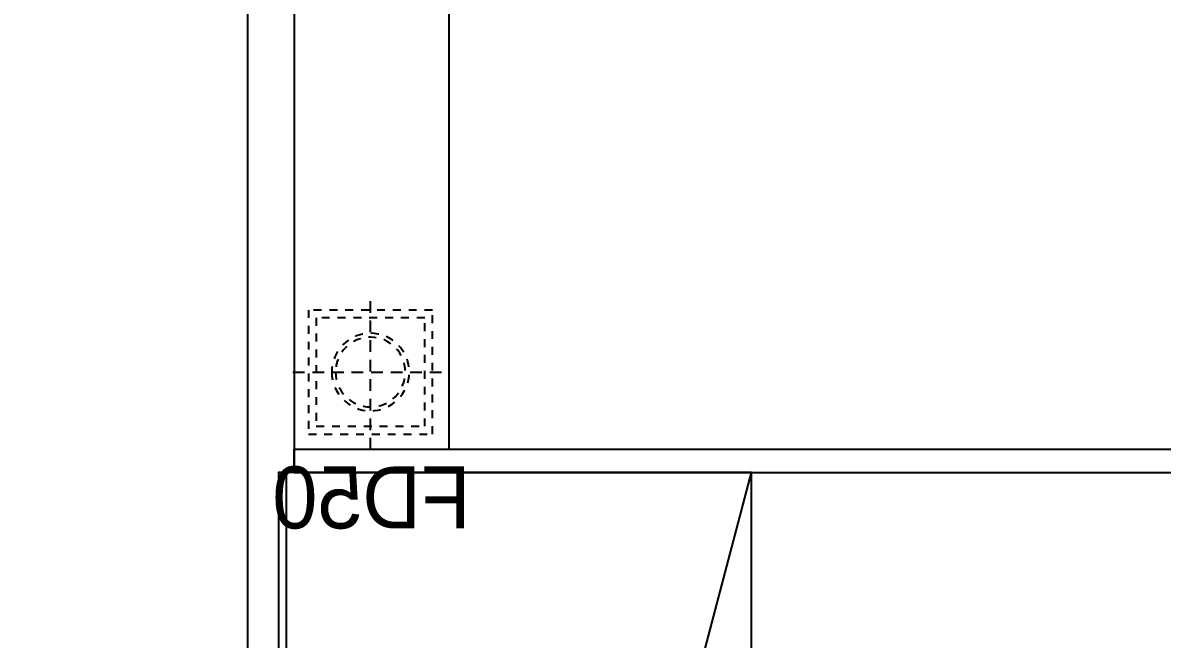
# Model space of a CAD drawing. Header units: millimetres. Extents: x -27104 to 125781, y -3376 to 46996.
# Drawn here: x 121411.92 to 121426.3, y 18993.19 to 19000.97 of the extents above; entities that cross this region are included whole.
import ezdxf

# ---------------------------------------------------------------- set-up
doc = ezdxf.new("R2010")
doc.units = ezdxf.units.MM
doc.header["$LTSCALE"] = 100
doc.header["$MEASUREMENT"] = 0
doc.linetypes.add('-HID', pattern=[2.5, 1.5, -1])
doc.layers.get('0').update_dxf_attribs({"linetype": 'CONTINUOUS'})
doc.layers.get('Defpoints').update_dxf_attribs({"color": 171, "linetype": 'CONTINUOUS'})
doc.layers.add('ELE9', color=9, linetype='CONTINUOUS')
doc.layers.add('TOI', color=12, linetype='CONTINUOUS')
doc.styles.add('SID', font='')
doc.styles.get('SID').set_extended_font_data('Dotum')

# ---------------------------------------------------------------- blocks, each defined once
blk = doc.blocks.new('A$C70181699')
at = {"layer": 'TOI', "linetype": '-HID', "ltscale": 0.05}
for p, q in [((67.4, 59.74), (67.4, 159.74)), ((117.4, 109.74), (17.4, 109.74))]:
    blk.add_line(p, q, dxfattribs=at)
at = {"layer": 'TOI', "linetype": '-HID', "ltscale": 0.01}
for points in [[(107.4, 69.74), (27.4, 69.74), (27.4, 149.74), (107.4, 149.74)], [(102.4, 74.74), (32.4, 74.74), (32.4, 144.74), (102.4, 144.74)]]:
    blk.add_lwpolyline(points, close=True, dxfattribs=at)
for radius in [25, 22.5]:
    blk.add_circle((67.4, 109.74), radius, dxfattribs=at)
at = {"layer": 'Defpoints', "style": 'SID'}
blk.add_text('FD50', height=40, dxfattribs=at).set_placement((2.77, 8.87))
blk = doc.blocks.new('ggtyu')
at = {"layer": 'ELE9', "color": 253, "ltscale": 0.1}
for points in [[(59740.079, 18986.689), (59740.079, 19018.872), (59900.404, 19018.872), (59900.404, 18968.788), (59896.687, 18968.788), (59896.687, 19015.155), (59870.08, 19015.155), (59870.08, 18972.506), (59881.036, 18972.506), (59881.036, 18968.788), (59866.363, 18968.788), (59866.363, 19015.155), (59839.756, 19015.155), (59839.756, 18972.506), (59850.712, 18972.506), (59850.712, 18968.788), (59839.756, 18968.788), (59839.756, 18964.778), (59836.039, 18964.778), (59836.039, 19015.155), (59743.796, 19015.155), (59743.796, 18986.689), (59740.079, 18986.689)], [(59865.972, 18971.332), (59865.972, 18995.297), (59865.776, 18995.297), (59865.776, 19014.568), (59840.343, 19014.568), (59840.343, 18995.297), (59840.148, 18995.297), (59840.148, 18972.897), (59851.103, 18972.897), (59851.103, 18971.332)], [(59840.245, 18972.995), (59846.115, 18995.297)]]:
    blk.add_lwpolyline(points, dxfattribs=at)
at = {"layer": 'ELE9', "color": 253}
for points in [[(59842.3, 18995.591), (59842.3, 19014.568)], [(59840.343, 18995.297), (59840.343, 18995.591), (59865.776, 18995.591), (59865.776, 18995.297)], [(59840.343, 18995.297), (59865.776, 18995.297)]]:
    blk.add_lwpolyline(points, dxfattribs=at)
at = {"layer": 'ELE9', "color": 253, "ltscale": 0.1}
blk.add_lwpolyline([(59840.245, 18972.995), (59846.115, 18972.995), (59846.115, 18995.297), (59840.245, 18995.297)], close=True, dxfattribs=at)
at = {"layer": 'ELE9', "color": 253, "xscale": -0.01956378461538462, "yscale": 0.01956378461538462, "zscale": 0.01956378461538462}
blk.add_blockref('A$C70181699', (59842.626, 18994.419), dxfattribs=at)

msp = doc.modelspace()

# ---------------------------------------------------------------- block references
msp.add_blockref('ggtyu', (61575, 0))

doc.saveas('drawing.dxf')
